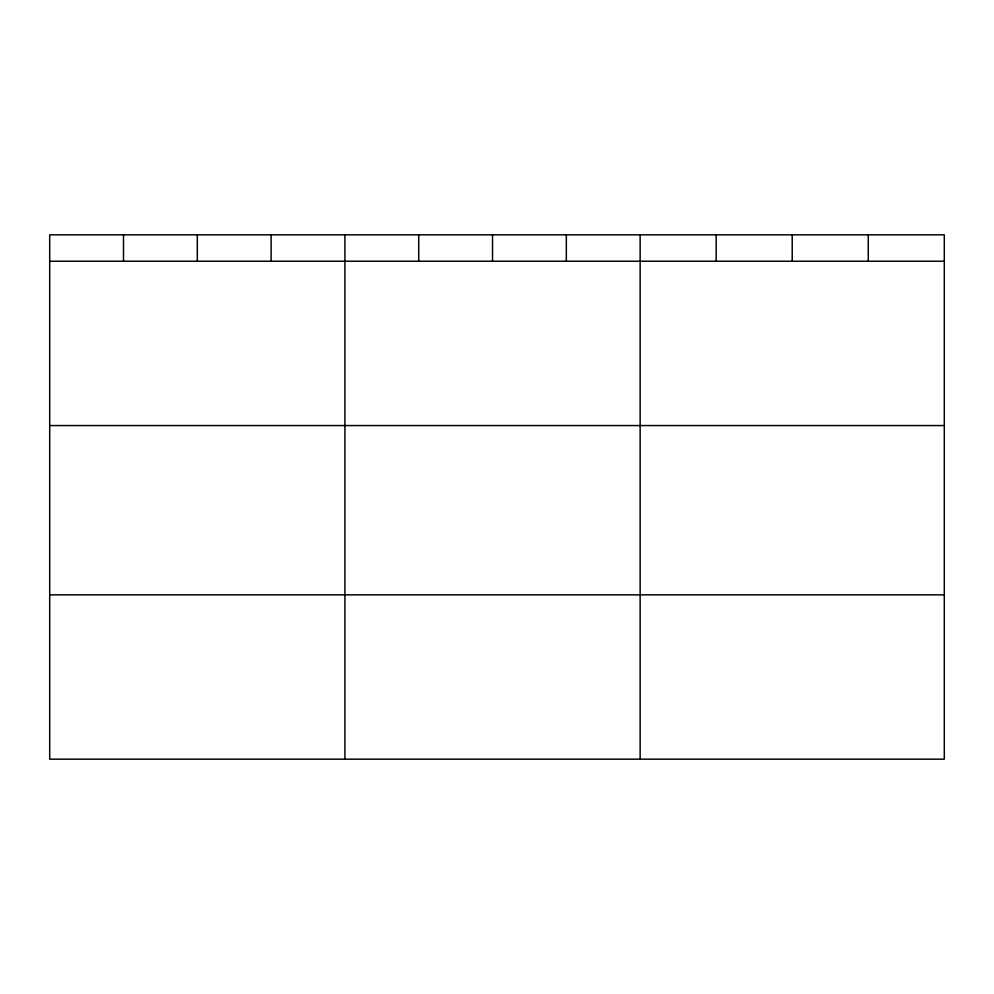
<?xml version="1.0" encoding="UTF-8"?>
<svg xmlns="http://www.w3.org/2000/svg" width="994" height="994" viewBox="0 0 994 994"><rect width="100%" height="100%" fill="white"/><g stroke="black" fill="none" stroke-linecap="round" stroke-linejoin="round"><path stroke-width="1.49" d="M944.3 425.556L944.3 234.832L49.7 234.832L49.7 759.168L944.3 759.168L944.3 425.556L49.7 425.556M49.7 261.236L944.3 261.236M49.7 594.847L944.3 594.847M868.259 234.832L868.259 261.236M792.218 234.832L792.218 261.236M716.177 234.832L716.177 261.236M640.136 234.832L640.136 759.168M566.332 234.832L566.332 261.236M492.527 234.832L492.527 261.236M418.722 234.832L418.722 261.236M344.918 234.832L344.918 759.168M271.113 234.832L271.113 261.236M197.309 234.832L197.309 261.236M123.505 234.832L123.505 261.236"/></g></svg>
